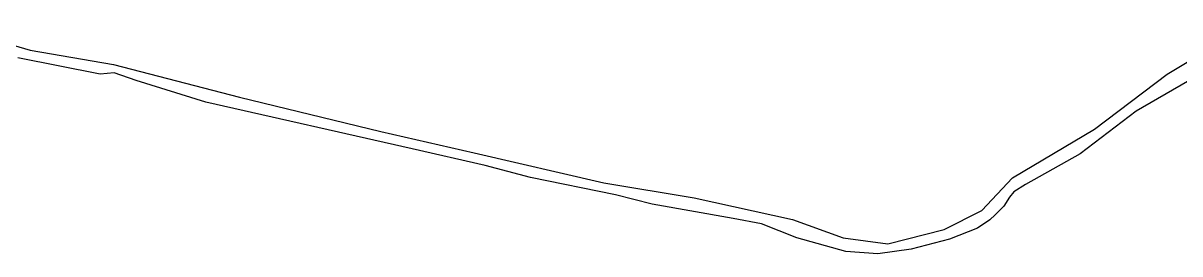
# Model space of a CAD drawing. Header units: inches. Extents: x 653559 to 669309, y 7245317 to 7256454.
# Drawn here: x 658572 to 659769, y 7250553 to 7250791 of the extents above; entities that cross this region are included whole.
import ezdxf

# ---------------------------------------------------------------- set-up
doc = ezdxf.new("R2010")
doc.units = ezdxf.units.IN
doc.header["$MEASUREMENT"] = 0
doc.layers.add('Caminos', color=1, linetype='Continuous')
doc.layers.add('Reserva', color=92, linetype='Continuous')

msp = doc.modelspace()

# ---------------------------------------------------------------- linework, layer by layer
at = {"layer": 'Caminos', "transparency": 33554613}
msp.add_lwpolyline([(659792.2, 7250740), (659723.6, 7250700.6), (659665.9, 7250656.4), (659609.3, 7250624.6), (659597.2, 7250617), (659592.8, 7250611.7), (659586.8, 7250602.2), (659577.8, 7250593.2), (659572.4, 7250588.2), (659559.7, 7250579.6), (659530.5, 7250568.1), (659490.9, 7250557.9), (659456.5, 7250553), (659423.3, 7250555.4), (659372.7, 7250569.7), (659336.2, 7250583.9), (659306.8, 7250589.5), (659223.2, 7250604.5), (659185.1, 7250614), (659097.3, 7250632), (659050.2, 7250644.4), (658974.8, 7250661.4), (658761.4, 7250709.7), (658689.5, 7250732.1), (658666.6, 7250740.2), (658652, 7250738.9), (658566.9, 7250755.6)], dxfattribs=at)
at = {"layer": 'Reserva', "transparency": 33554613}
msp.add_polyline3d([(658484.6, 7250791.5, 0), (658579.8, 7250763.7, 0), (658666.1, 7250748.6, 0), (658796.3, 7250714.8, 0), (658942.6, 7250679.3, 0), (659038.9, 7250657.3, 0), (659173.2, 7250626.3, 0), (659266.4, 7250611, 0), (659368.3, 7250588.5, 0), (659420.6, 7250569.4, 0), (659466.9, 7250563.4, 0), (659525.1, 7250578, 0), (659564.1, 7250597.8, 0), (659595.9, 7250631.5, 0), (659680.5, 7250681.8, 0), (659755.9, 7250738.7, 0), (659776.4, 7250751.3, 0)], dxfattribs=at)

doc.saveas('drawing.dxf')
